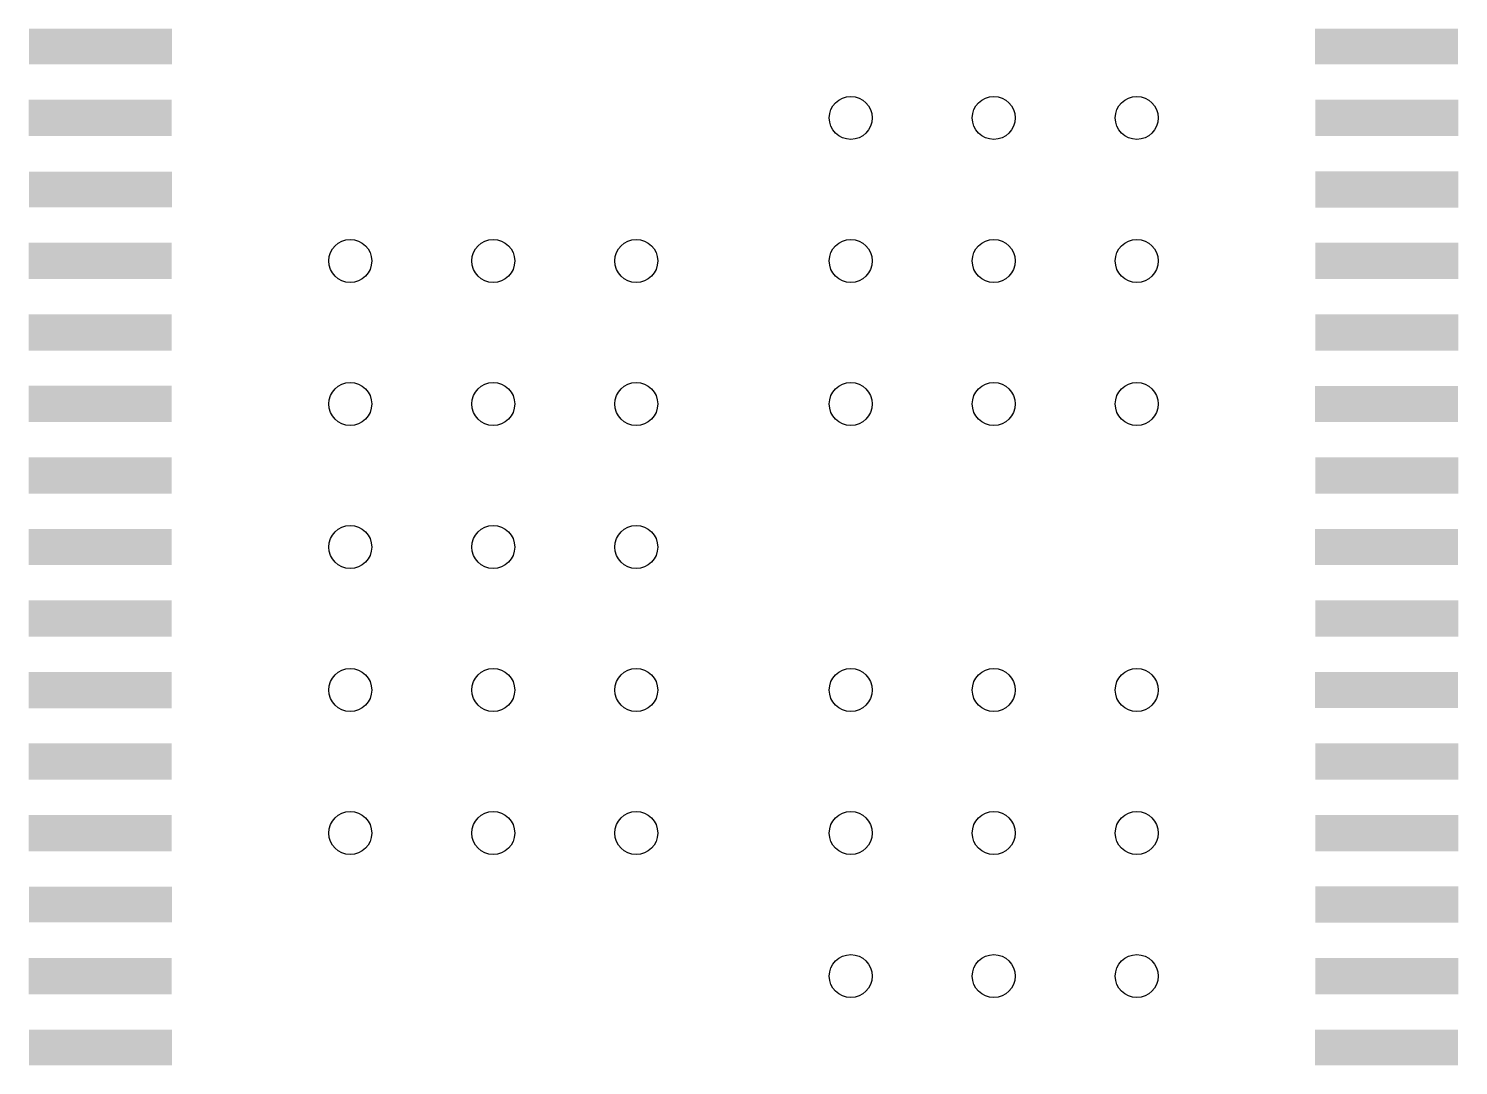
# Model space of a CAD drawing. Extents: x 13.5 to 46.8, y 7.2 to 75.8.
# Drawn here: x 26.83 to 46.83, y 61.33 to 75.83 of the extents above.
import ezdxf

# ---------------------------------------------------------------- set-up
doc = ezdxf.new("R2010")
doc.units = 0
doc.layers.add('31', color=253, linetype='CONTINUOUS')

# ---------------------------------------------------------------- blocks, each defined once
blk = doc.blocks.new('RECT')
blk.add_solid([(-0.5, -0.5), (0.5, -0.5), (-0.5, 0.5), (0.5, 0.5)])

msp = doc.modelspace()

# ---------------------------------------------------------------- linework, layer by layer
at = {"layer": '31'}
for centre in [(38.33, 74.58), (40.33, 74.58), (42.33, 74.58), (31.33, 72.58), (33.33, 72.58), (35.33, 72.58), (38.33, 72.58), (40.33, 72.58), (42.33, 72.58), (31.33, 70.58), (33.33, 70.58), (35.33, 70.58), (38.33, 70.58), (40.33, 70.58), (42.33, 70.58), (31.33, 68.58), (33.33, 68.58), (35.33, 68.58), (31.33, 66.58), (33.33, 66.58), (35.33, 66.58), (38.33, 66.58), (40.33, 66.58), (42.33, 66.58), (31.33, 64.58), (33.33, 64.58), (35.33, 64.58), (38.33, 64.58), (40.33, 64.58), (42.33, 64.58), (38.33, 62.58), (40.33, 62.58), (42.33, 62.58)]:
    msp.add_circle(centre, 0.3, dxfattribs=at)

# ---------------------------------------------------------------- block references
at = {"layer": '31', "xscale": 0.5, "yscale": 2}
for p, rotation in [((27.835, 75.58), 90), ((45.825, 75.58), 270), ((27.835, 73.58), 90), ((45.825, 70.58), 270), ((45.825, 68.58), 270), ((45.825, 66.58), 270), ((27.835, 63.58), 90), ((27.835, 61.58), 90), ((45.825, 61.58), 270)]:
    msp.add_blockref('RECT', p, dxfattribs=dict(at, rotation=rotation))
at = {"layer": '31', "xscale": 2, "yscale": 0.508}
for p in [(27.83, 74.58), (45.83, 74.58), (45.83, 73.58), (27.83, 72.58), (45.83, 72.58), (27.83, 71.58), (45.83, 71.58), (27.83, 70.58), (27.83, 69.58), (45.83, 69.58), (27.83, 68.58), (27.83, 67.58), (45.83, 67.58), (27.83, 66.58), (27.83, 65.58), (45.83, 65.58), (27.83, 64.58), (45.83, 64.58), (45.83, 63.58), (27.83, 62.58), (45.83, 62.58)]:
    msp.add_blockref('RECT', p, dxfattribs=at)

doc.saveas('drawing.dxf')
